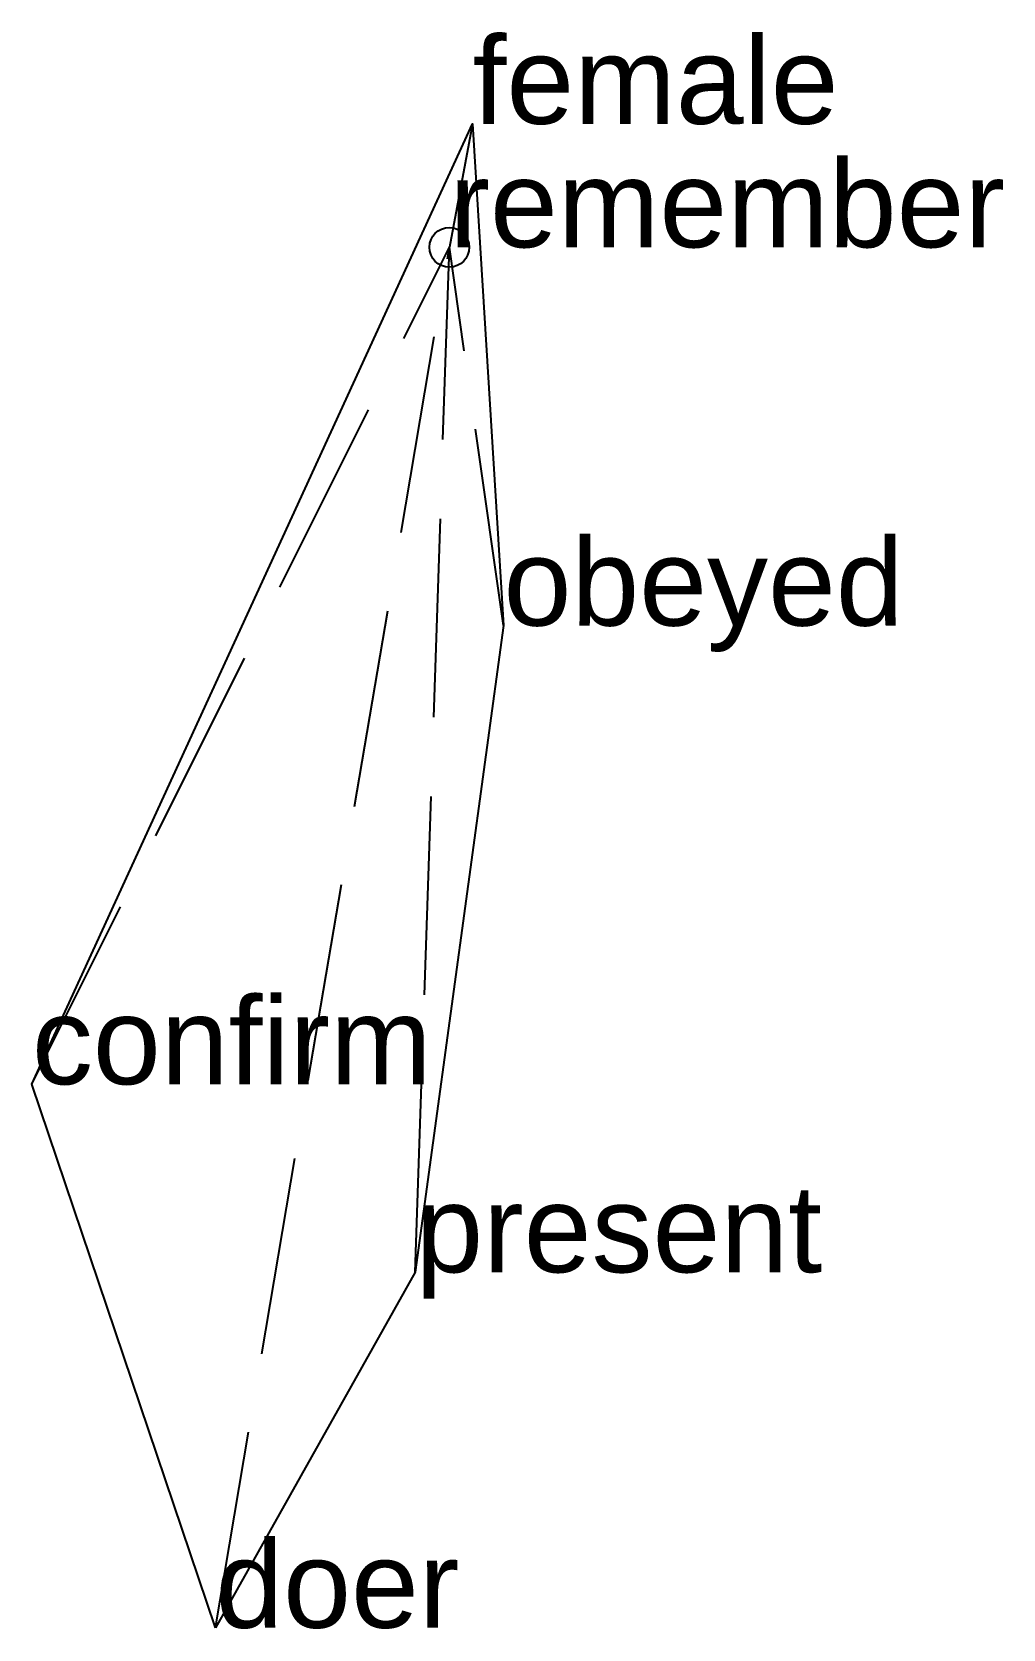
# Model space of a CAD drawing. Extents: x -0.53 to 0.7, y -1.74 to 0.27.
import ezdxf

# ---------------------------------------------------------------- set-up
doc = ezdxf.new("R2010")
doc.units = 0
doc.linetypes.add('DASHED2', pattern=[0.3, 0.25, -0.05])
doc.layers.add('TEXT', color=1, linetype='CONTINUOUS')
doc.styles.get("Standard").update_dxf_attribs({"font": 'arial.ttf'})

msp = doc.modelspace()

# ---------------------------------------------------------------- linework, layer by layer
at = {"linetype": 'DASHED2'}
for p in [(0.0292, 0.1556), (-0.5259, -1.0548), (-0.2948, -1.7398), (-0.0429, -1.2918), (0, 0), (0.0683, -0.4768)]:
    msp.add_line(p, (0, 0), dxfattribs=at)
msp.add_circle((0, 0), 0.025)
at = {"layer": 'OUTLINE', "linetype": 'CONTINUOUS'}
msp.add_polyline3d([(-0.2948, -1.7398, 0), (-0.5259, -1.0548, 0), (0.0292, 0.1556, 0), (0.0683, -0.4768, 0), (-0.0429, -1.2918, 0), (-0.2948, -1.7398, 0)], close=True, dxfattribs=at)

# ---------------------------------------------------------------- texts
at = {"layer": 'TEXT'}
for s, p in [('female', (0.0292, 0.1556)), ('remember', (0, 0)), ('obeyed', (0.0683, -0.4768)), ('confirm', (-0.5259, -1.0548)), ('present', (-0.0429, -1.2918)), ('doer', (-0.2948, -1.7398))]:
    msp.add_text(s, height=0.11, dxfattribs=at).set_placement(p)

doc.saveas('drawing.dxf')
